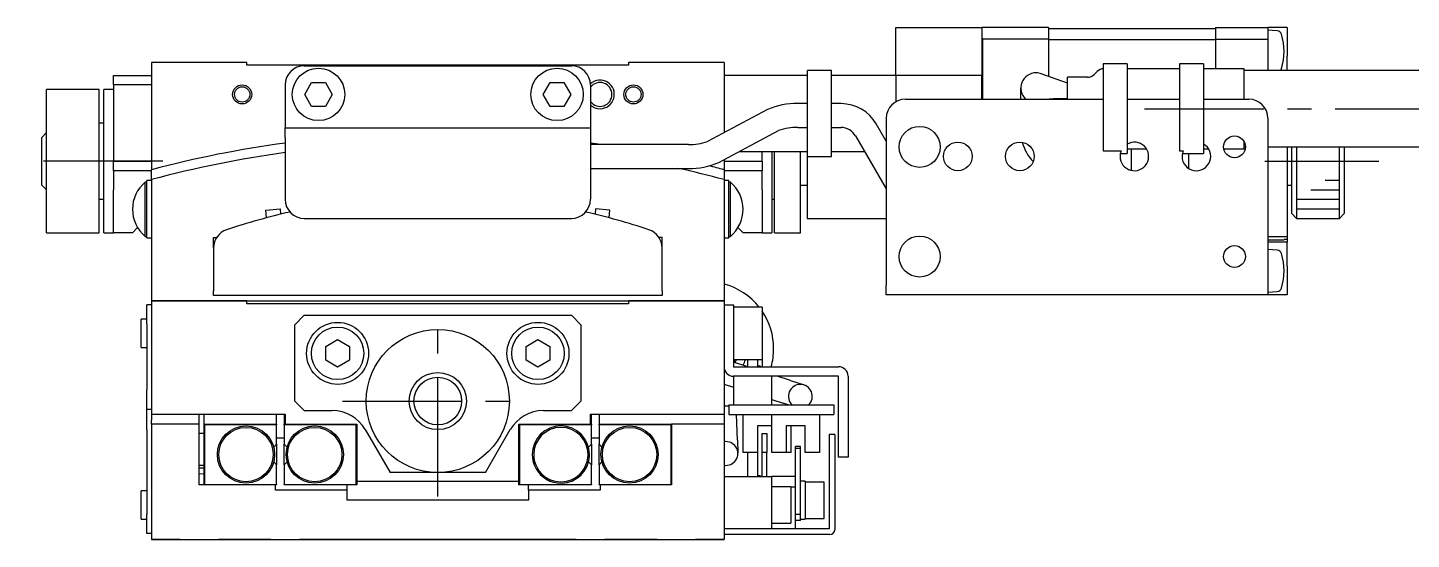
# Model space of a CAD drawing. Extents: x -289 to 423, y 17 to 514.
# Drawn here: x -214.5 to -69.5, y 460.1 to 513.8 of the extents above; entities that cross this region are included whole.
import ezdxf

# ---------------------------------------------------------------- set-up
doc = ezdxf.new("R2010")
doc.units = 0
doc.header["$LTSCALE"] = 10
doc.linetypes.add('CENTER', pattern=[2, 1.25, -0.25, 0.25, -0.25])
doc.layers.add('1', color=7, linetype='CONTINUOUS')

msp = doc.modelspace()

# ---------------------------------------------------------------- linework, layer by layer
at = {"layer": '1', "color": 7, "linetype": 'CONTINUOUS'}
for p, q in [((-123.506209, 513.751829), (-114.506209, 513.751829)), ((-123.506209, 508.751829), (-123.506209, 513.751829)), ((-114.506209, 513.751829), (-114.506209, 508.751829)), ((-114.456209, 513.751829), (-114.506209, 513.701829)), ((-107.506209, 513.751829), (-114.456209, 513.751829)), ((-107.506209, 513.751829), (-107.506209, 512.551829)), ((-107.506209, 513.651829), (-90.006209, 513.651829)), ((-90.006209, 513.751829), (-84.506209, 513.751829)), ((-90.006209, 513.751829), (-90.006209, 512.551829)), ((-84.506209, 513.751829), (-84.506209, 512.551829)), ((-82.506209, 513.751829), (-84.506209, 513.751829)), ((-83.52093, 513.415628), (-84.506209, 513.501829)), ((-82.506209, 513.751829), (-82.506209, 510.751829)), ((-114.506209, 512.651829), (-114.406209, 512.551829)), ((-114.406209, 512.551829), (-114.406209, 506.251829)), ((-107.506209, 512.551829), (-114.406209, 512.551829)), ((-107.506209, 512.551829), (-107.506209, 508.645893)), ((-107.506209, 512.510408), (-90.006209, 512.510408)), ((-90.006209, 512.551829), (-84.506209, 512.551829)), ((-90.006209, 512.551829), (-90.006209, 509.451829)), ((-84.506209, 512.551829), (-84.506209, 509.251829)), ((-82.506209, 509.251829), (-82.506209, 510.751829)), ((-201.506209, 510.101829), (-201.506209, 498.857507)), ((-191.506209, 510.101829), (-201.506209, 510.101829)), ((-191.506209, 509.801829), (-191.506209, 510.101829)), ((-151.506209, 509.801829), (-191.506209, 509.801829)), ((-185.506209, 509.751829), (-157.506209, 509.751829)), ((-185.506209, 509.751829), (-157.506209, 509.751829)), ((-151.506209, 510.101829), (-151.506209, 509.801829)), ((-141.506209, 510.101829), (-151.506209, 510.101829)), ((-141.506209, 510.101829), (-141.506209, 502.740081)), ((-132.756209, 508.604456), (-132.756209, 509.251829)), ((-132.756209, 508.751829), (-132.756209, 509.251829)), ((-130.256209, 509.251829), (-132.756209, 509.251829)), ((-130.256209, 508.604456), (-130.256209, 509.251829)), ((-102.399106, 509.158936), (-102.71332, 508.844722)), ((-99.256213, 509.951829), (-101.756213, 509.951829)), ((-101.756213, 509.951829), (-101.756213, 509.322149)), ((-101.756213, 509.322149), (-101.756213, 507.90764)), ((-99.256213, 509.951829), (-99.256213, 509.322149)), ((-99.256213, 509.322149), (-99.256213, 507.90764)), ((-93.756209, 509.451829), (-99.256209, 509.451829)), ((-91.256213, 509.951829), (-93.756213, 509.951829)), ((-93.756213, 509.951829), (-93.756213, 509.322149)), ((-93.756213, 509.322149), (-93.756213, 507.90764)), ((-91.256213, 509.951829), (-91.256213, 509.322149)), ((-91.256213, 509.322149), (-91.256213, 507.90764)), ((-87.006213, 509.451829), (-91.256209, 509.451829)), ((-87.006213, 506.251829), (-87.006213, 509.451829)), ((-1.963869, 509.251829), (-87.006213, 509.251829)), ((-205.506209, 508.751829), (-201.506209, 508.751829)), ((-205.506209, 507.751829), (-205.506209, 508.751829)), ((-201.506209, 507.751829), (-205.506209, 507.751829)), ((-205.506209, 507.751829), (-205.506209, 499.751829)), ((-187.506209, 507.751829), (-187.506209, 503.251829)), ((-187.506209, 507.751829), (-187.506209, 503.251829)), ((-185.449585, 506.751829), (-184.727897, 508.001829)), ((-185.449585, 506.751829), (-184.727897, 508.001829)), ((-184.727897, 508.001829), (-183.284521, 508.001829)), ((-184.727897, 508.001829), (-183.284521, 508.001829)), ((-183.284521, 508.001829), (-182.562834, 506.751829)), ((-183.284521, 508.001829), (-182.562834, 506.751829)), ((-160.449585, 506.751829), (-159.727897, 508.001829)), ((-160.449585, 506.751829), (-159.727897, 508.001829)), ((-159.727897, 508.001829), (-158.284521, 508.001829)), ((-159.727897, 508.001829), (-158.284521, 508.001829)), ((-158.284521, 508.001829), (-157.562834, 506.751829)), ((-158.284521, 508.001829), (-157.562834, 506.751829)), ((-155.506209, 507.751829), (-155.506209, 503.251829)), ((-155.506209, 507.751829), (-155.506209, 503.251829)), ((-132.756209, 508.751829), (-141.506209, 508.751829)), ((-132.756209, 508.176387), (-132.756209, 508.751829)), ((-132.756209, 508.176387), (-132.756209, 508.751829)), ((-132.756209, 506.250073), (-132.756209, 508.604456)), ((-132.756209, 505.822003), (-132.756209, 508.176387)), ((-123.506209, 508.751829), (-130.256209, 508.751829)), ((-130.256209, 506.250073), (-130.256209, 508.604456)), ((-114.506209, 508.751829), (-123.506209, 508.751829)), ((-123.506209, 508.751829), (-123.506209, 505.98388)), ((-114.506209, 506.251829), (-114.506209, 508.751829)), ((-105.506132, 507.917924), (-108.258977, 508.919878)), ((-105.506209, 506.251829), (-105.506209, 508.551829)), ((-103.420426, 508.551829), (-105.506209, 508.551829)), ((-101.756213, 507.90764), (-101.756213, 506.17559)), ((-99.256213, 507.90764), (-99.256213, 506.17559)), ((-93.756213, 507.90764), (-93.756213, 506.17559)), ((-91.256213, 507.90764), (-91.256213, 506.17559)), ((-212.506209, 492.251829), (-212.506209, 507.251829)), ((-207.006209, 507.251829), (-212.506209, 507.251829)), ((-207.006209, 492.251829), (-207.006209, 507.251829)), ((-206.506209, 492.251829), (-206.506209, 507.251829)), ((-205.506209, 507.251829), (-206.506209, 507.251829)), ((-184.727897, 505.501829), (-185.449585, 506.751829)), ((-184.727897, 505.501829), (-185.449585, 506.751829)), ((-182.562834, 506.751829), (-183.284521, 505.501829)), ((-182.562834, 506.751829), (-183.284521, 505.501829)), ((-159.727897, 505.501829), (-160.449585, 506.751829)), ((-159.727897, 505.501829), (-160.449585, 506.751829)), ((-157.562834, 506.751829), (-158.284521, 505.501829)), ((-157.562834, 506.751829), (-158.284521, 505.501829)), ((-132.756209, 503.253585), (-132.756209, 506.250073)), ((-130.256209, 503.253585), (-130.256209, 506.250073)), ((-122.506209, 506.251829), (-101.756209, 506.251829)), ((-122.506209, 506.251829), (-101.756209, 506.251829)), ((-110.406209, 506.251829), (-110.406209, 507.41637)), ((-106.961293, 506.301711), (-107.430688, 506.252217)), ((-105.506209, 506.301711), (-106.961293, 506.301711)), ((-101.756213, 506.17559), (-101.756209, 501.717193)), ((-99.256213, 506.17559), (-99.256209, 501.717194)), ((-99.256209, 506.251829), (-93.756209, 506.251829)), ((-99.256209, 506.251829), (-93.756213, 506.251829)), ((-93.756213, 506.17559), (-93.756209, 501.717193)), ((-91.256213, 506.17559), (-91.256209, 501.717194)), ((-91.256209, 506.251829), (-86.506209, 506.251829)), ((-91.256209, 506.251829), (-86.506209, 506.251829)), ((-183.284521, 505.501829), (-184.727897, 505.501829)), ((-183.284521, 505.501829), (-184.727897, 505.501829)), ((-158.284521, 505.501829), (-159.727897, 505.501829)), ((-158.284521, 505.501829), (-159.727897, 505.501829)), ((-136.962099, 505.172239), (-143.230049, 501.817425)), ((-132.756209, 505.783694), (-133.774158, 505.783694)), ((-132.756209, 504.642762), (-132.756209, 505.822003)), ((-129.23826, 505.783694), (-130.256209, 505.783694)), ((-206.506209, 503.751829), (-207.006209, 503.751829)), ((-187.506209, 503.251829), (-155.506209, 503.251829)), ((-187.506209, 502.251829), (-187.506209, 503.251829)), ((-187.506209, 503.251829), (-155.506209, 503.251829)), ((-187.506209, 502.251829), (-187.506209, 503.251829)), ((-155.506209, 503.251829), (-155.506209, 502.251829)), ((-155.506209, 503.251829), (-155.506209, 502.251829)), ((-133.774158, 503.283694), (-132.756209, 503.283694)), ((-132.756209, 503.283694), (-132.756209, 504.642762)), ((-132.756209, 501.327272), (-132.756209, 503.283694)), ((-132.756209, 500.899202), (-132.756209, 503.253585)), ((-130.256209, 503.283694), (-129.23826, 503.283694)), ((-130.256209, 500.899202), (-130.256209, 503.253585)), ((-124.506209, 501.837542), (-125.557652, 503.658694)), ((-124.506209, 504.251829), (-124.506209, 486.751829)), ((-124.506209, 504.251829), (-124.506209, 486.751829)), ((-84.506209, 504.251829), (-84.506209, 486.751829)), ((-84.506209, 504.251829), (-84.506209, 486.751829)), ((-212.506209, 502.751829), (-213.006209, 502.251829)), ((-213.006209, 497.251829), (-213.006209, 502.251829)), ((-187.506209, 502.251829), (-187.506209, 495.751829)), ((-187.506209, 502.251829), (-187.506209, 495.751829)), ((-155.506209, 502.251829), (-155.506209, 495.751829)), ((-155.506209, 502.251829), (-155.506209, 495.751829)), ((-142.050319, 499.613284), (-135.78237, 502.968098)), ((-127.722716, 502.408694), (-124.506209, 496.837542)), ((-87.006213, 501.051829), (-87.006213, 501.819726)), ((-145.23826, 501.501829), (-155.506209, 501.501829)), ((-139.923124, 500.751829), (-132.756209, 500.751829)), ((-137.506209, 499.751829), (-137.506209, 500.751829)), ((-136.506209, 500.751829), (-136.506209, 499.751829)), ((-136.206209, 492.251829), (-136.206209, 500.751829)), ((-133.506209, 492.251829), (-133.506209, 500.751829)), ((-132.806209, 500.751829), (-132.806209, 499.751829)), ((-132.756209, 500.751829), (-132.756209, 501.327272)), ((-132.756209, 500.751829), (-132.756209, 501.327272)), ((-132.756209, 500.251829), (-132.756209, 500.899202)), ((-132.756209, 500.251829), (-132.756209, 500.751829)), ((-130.256209, 500.251829), (-130.256209, 500.899202)), ((-130.256209, 500.751829), (-126.766124, 500.751829)), ((-101.756209, 501.717193), (-101.756209, 500.851168)), ((-101.756209, 500.851168), (-99.88127, 500.851168)), ((-99.975903, 500.551829), (-99.256213, 500.551829)), ((-99.256213, 500.717803), (-99.256213, 500.554692)), ((-99.256213, 500.554692), (-99.256213, 500.551829)), ((-99.256209, 501.717194), (-99.256209, 500.717803)), ((-99.256209, 501.051829), (-97.237351, 501.051829)), ((-98.806209, 498.782135), (-98.806209, 501.051829)), ((-97.184709, 500.96066), (-98.200423, 501.051562)), ((-93.756209, 501.717193), (-93.756209, 500.851168)), ((-93.756209, 500.851168), (-93.38127, 500.851168)), ((-93.475903, 500.551829), (-91.256213, 500.551829)), ((-92.806209, 498.982971), (-92.806209, 500.551829)), ((-91.256213, 500.717803), (-91.256213, 500.554692)), ((-91.256213, 500.554692), (-91.256213, 500.551829)), ((-91.256209, 501.717194), (-91.256209, 500.717803)), ((-91.256209, 501.051829), (-90.737351, 501.051829)), ((-89.138684, 501.051829), (-87.006213, 501.051829)), ((-87.006213, 501.251829), (-86.856209, 501.251829)), ((-84.506209, 501.251829), (-1.963869, 501.251829)), ((-82.506209, 501.251829), (-82.506209, 491.851463)), ((-82.006209, 494.251829), (-82.006209, 501.251829)), ((-81.506209, 501.251829), (-81.506209, 493.751829)), ((-77.006209, 493.751829), (-77.006209, 501.251829)), ((-76.506209, 501.251829), (-76.506209, 494.251829)), ((-205.506209, 499.751829), (-201.506209, 499.751829)), ((-205.506209, 498.751829), (-205.506209, 499.751829)), ((-201.506209, 497.822918), (-201.506209, 498.857507)), ((-155.506209, 499.001829), (-145.23826, 499.001829)), ((-141.506209, 499.90451), (-141.506209, 498.857507)), ((-141.506209, 499.751829), (-137.506209, 499.751829)), ((-141.506209, 498.857507), (-141.506209, 497.822918)), ((-137.506209, 499.751829), (-137.506209, 498.751829)), ((-136.506209, 499.751829), (-136.506209, 492.251829)), ((-132.806209, 499.751829), (-132.806209, 493.751829)), ((-132.756209, 500.251829), (-130.256209, 500.251829)), ((-201.506209, 498.751829), (-205.506209, 498.751829)), ((-205.506209, 498.751829), (-205.506209, 496.751829)), ((-202.165764, 491.861829), (-202.165764, 497.561829)), ((-202.006209, 497.561829), (-202.165764, 497.561829)), ((-202.006209, 497.561829), (-202.165764, 497.561829)), ((-202.006209, 491.711829), (-202.006209, 497.711829)), ((-201.506209, 497.711829), (-202.006209, 497.711829)), ((-201.506209, 497.711829), (-202.006209, 497.711829)), ((-201.506209, 497.822918), (-201.506209, 485.101829)), ((-137.506209, 498.751829), (-141.506209, 498.751829)), ((-141.506209, 497.822918), (-141.506209, 485.101829)), ((-141.006209, 497.711829), (-141.506209, 497.711829)), ((-141.006209, 497.711829), (-141.506209, 497.711829)), ((-141.006209, 491.711829), (-141.006209, 497.711829)), ((-140.846654, 497.561829), (-141.006209, 497.561829)), ((-140.846654, 497.561829), (-141.006209, 497.561829)), ((-140.846654, 491.861829), (-140.846654, 497.561829)), ((-137.506209, 496.751829), (-137.506209, 498.751829)), ((-213.006209, 497.251829), (-212.506209, 496.751829)), ((-205.506209, 492.251829), (-205.506209, 496.751829)), ((-137.506209, 496.751829), (-137.506209, 492.251829)), ((-133.506209, 497.251829), (-132.806209, 497.251829)), ((-82.506209, 497.251829), (-82.006209, 497.251829)), ((-207.006209, 495.751829), (-206.506209, 495.751829)), ((-189.534832, 494.598693), (-188.043049, 494.755486)), ((-189.534832, 494.598693), (-188.043049, 494.755486)), ((-189.45218, 493.812321), (-189.534832, 494.598693)), ((-188.043049, 494.755486), (-187.983088, 494.185001)), ((-154.96937, 494.755486), (-155.02933, 494.185001)), ((-153.477587, 494.598693), (-154.96937, 494.755486)), ((-153.477587, 494.598693), (-154.96937, 494.755486)), ((-153.560238, 493.812321), (-153.477587, 494.598693)), ((-136.506209, 495.751829), (-136.206209, 495.751829)), ((-185.506209, 493.751829), (-157.506209, 493.751829)), ((-185.506209, 493.751829), (-157.506209, 493.751829)), ((-132.806209, 493.751829), (-124.506209, 493.751829)), ((-82.006209, 494.251829), (-81.506209, 493.751829)), ((-81.506209, 493.751829), (-77.006209, 493.751829)), ((-77.006209, 493.751829), (-76.506209, 494.251829)), ((-212.506209, 492.251829), (-207.006209, 492.251829)), ((-206.506209, 492.251829), (-205.506209, 492.251829)), ((-203.506209, 492.251829), (-205.506209, 492.251829)), ((-203.506209, 492.251829), (-202.96798, 492.790058)), ((-202.165764, 491.86183), (-202.006209, 491.86183)), ((-202.165764, 491.861829), (-202.006209, 491.861829)), ((-202.165764, 491.861829), (-202.006209, 491.861829)), ((-202.165764, 491.861829), (-202.006209, 491.861829)), ((-202.006209, 491.71183), (-201.506209, 491.71183)), ((-202.006209, 491.711829), (-201.506209, 491.711829)), ((-202.006209, 491.711829), (-201.506209, 491.711829)), ((-202.006209, 491.711829), (-201.506209, 491.711829)), ((-195.006209, 490.663456), (-195.006209, 491.751829)), ((-195.006209, 491.751829), (-194.684138, 491.751829)), ((-195.006209, 490.663456), (-195.006209, 491.751829)), ((-195.006209, 491.751829), (-194.684138, 491.751829)), ((-148.006209, 491.751829), (-148.328281, 491.751829)), ((-148.006209, 491.751829), (-148.328281, 491.751829)), ((-148.006209, 490.663456), (-148.006209, 491.751829)), ((-148.006209, 490.663456), (-148.006209, 491.751829)), ((-141.506209, 491.711829), (-141.006209, 491.711829)), ((-141.506209, 491.711829), (-141.006209, 491.711829)), ((-141.506209, 491.711829), (-141.006209, 491.711829)), ((-141.506209, 491.711829), (-141.006209, 491.711829)), ((-141.006209, 491.861829), (-140.846654, 491.861829)), ((-141.006209, 491.861829), (-140.846654, 491.861829)), ((-141.006209, 491.861829), (-140.846654, 491.861829)), ((-141.006209, 491.861829), (-140.846654, 491.861829)), ((-140.044438, 492.790058), (-139.506209, 492.251829)), ((-137.506209, 492.251829), (-139.506209, 492.251829)), ((-137.506209, 492.251829), (-136.506209, 492.251829)), ((-136.206209, 492.251829), (-133.506209, 492.251829)), ((-84.506209, 491.851463), (-82.506209, 491.851463)), ((-82.506209, 491.851463), (-82.506209, 491.536793)), ((-195.006209, 490.663456), (-195.006209, 486.151829)), ((-195.006209, 490.663456), (-195.006209, 486.151829)), ((-148.006209, 486.151829), (-148.006209, 490.663456)), ((-148.006209, 486.151829), (-148.006209, 490.663456)), ((-84.506209, 491.501829), (-82.806209, 491.501829)), ((-82.506209, 491.251829), (-84.506209, 491.251829)), ((-83.52093, 490.415628), (-84.506209, 490.501829)), ((-82.806209, 491.501829), (-82.806209, 491.536793)), ((-82.506209, 491.536793), (-82.806209, 491.536793)), ((-82.506209, 491.536793), (-82.506209, 491.251829)), ((-82.506209, 488.751829), (-82.506209, 491.251829)), ((-82.506209, 488.751829), (-82.506209, 485.751829)), ((-195.006209, 485.651829), (-195.006209, 486.151829)), ((-195.006209, 485.651829), (-195.006209, 486.151829)), ((-148.006209, 486.151829), (-148.006209, 485.651829)), ((-148.006209, 486.151829), (-148.006209, 485.651829)), ((-124.506209, 485.751829), (-124.506209, 486.751829)), ((-124.506209, 485.751829), (-124.506209, 486.751829)), ((-84.506209, 486.751829), (-84.506209, 485.751829)), ((-84.506209, 486.751829), (-84.506209, 485.751829)), ((-84.506209, 486.001829), (-83.52093, 486.08803)), ((-201.506209, 484.701829), (-202.006209, 484.701829)), ((-202.006209, 482.701829), (-202.006209, 484.701829)), ((-201.506209, 484.701829), (-202.006209, 484.701829)), ((-202.006209, 482.701829), (-202.006209, 484.701829)), ((-201.506209, 485.101829), (-201.506209, 473.230234)), ((-191.506209, 485.101829), (-201.506209, 485.101829)), ((-201.506209, 485.101829), (-191.506209, 485.101829)), ((-148.006209, 485.651829), (-195.006209, 485.651829)), ((-148.006209, 485.651829), (-195.006209, 485.651829)), ((-191.506209, 484.801829), (-191.506209, 485.101829)), ((-191.506209, 485.101829), (-151.506209, 485.101829)), ((-151.506209, 484.801829), (-191.506209, 484.801829)), ((-151.506209, 485.101829), (-151.506209, 484.801829)), ((-141.506209, 485.101829), (-151.506209, 485.101829)), ((-151.506209, 485.101829), (-141.506209, 485.101829)), ((-141.506209, 485.101829), (-141.506209, 475.901824)), ((-141.506209, 484.701829), (-140.506209, 484.701829)), ((-141.506209, 484.701829), (-140.506209, 484.701829)), ((-140.506209, 484.701829), (-140.506209, 482.701829)), ((-140.506209, 484.701829), (-140.506209, 482.701829)), ((-137.506209, 484.451829), (-140.506209, 484.451829)), ((-137.506209, 484.451829), (-140.506209, 484.451829)), ((-137.506209, 484.451829), (-137.506209, 478.951829)), ((-137.506209, 484.451829), (-137.506209, 478.951829)), ((-84.506209, 485.751829), (-124.506209, 485.751829)), ((-84.506209, 485.751829), (-124.506209, 485.751829)), ((-82.506209, 485.751829), (-84.506209, 485.751829)), ((-202.606209, 480.201829), (-202.606209, 483.201829)), ((-202.606209, 480.201829), (-202.606209, 483.201829)), ((-202.006209, 483.201829), (-202.606209, 483.201829)), ((-202.006209, 483.201829), (-202.606209, 483.201829)), ((-185.506209, 483.601829), (-186.506209, 482.601829)), ((-185.506209, 483.601829), (-157.506209, 483.601829)), ((-156.506209, 482.601829), (-157.506209, 483.601829)), ((-202.006209, 482.701829), (-202.006209, 475.762582)), ((-202.006209, 482.701829), (-202.006209, 475.762582)), ((-186.506209, 474.601829), (-186.506209, 482.601829)), ((-156.506209, 482.601829), (-156.506209, 474.601829)), ((-140.506209, 482.701829), (-140.506209, 478.201829)), ((-140.506209, 482.701829), (-140.506209, 478.201829)), ((-202.606209, 480.201829), (-202.006209, 480.201829)), ((-202.606209, 480.201829), (-202.006209, 480.201829)), ((-183.256209, 480.323517), (-182.006209, 481.045205)), ((-183.256209, 478.880141), (-183.256209, 480.323517)), ((-182.006209, 481.045205), (-180.756209, 480.323517)), ((-180.756209, 480.323517), (-180.756209, 478.880141)), ((-162.256209, 480.323517), (-161.006209, 481.045205)), ((-162.256209, 478.880141), (-162.256209, 480.323517)), ((-161.006209, 481.045205), (-159.756209, 480.323517)), ((-159.756209, 480.323517), (-159.756209, 478.880141)), ((-182.006209, 478.158453), (-183.256209, 478.880141)), ((-180.756209, 478.880141), (-182.006209, 478.158453)), ((-161.006209, 478.158453), (-162.256209, 478.880141)), ((-159.756209, 478.880141), (-161.006209, 478.158453)), ((-140.506209, 478.951829), (-137.506209, 478.951829)), ((-140.506209, 478.951829), (-137.506209, 478.951829)), ((-139.001943, 478.201829), (-140.506209, 478.690595)), ((-140.388964, 478.6525), (-140.399417, 478.951829)), ((-139.006209, 478.203215), (-139.006209, 478.951829)), ((-139.006209, 478.203215), (-139.006209, 478.951829)), ((-138.006209, 478.951829), (-138.006209, 478.201829)), ((-138.006209, 478.951829), (-138.006209, 478.201829)), ((-137.506209, 478.951829), (-137.506209, 478.201829)), ((-140.506209, 478.201829), (-129.506209, 478.201829)), ((-140.506209, 478.201829), (-129.506209, 478.201829)), ((-129.506209, 477.201829), (-140.506209, 477.201829)), ((-129.506209, 477.201829), (-140.506209, 477.201829)), ((-140.506209, 477.201829), (-140.506209, 474.201829)), ((-140.506209, 477.201829), (-140.506209, 474.201829)), ((-137.713962, 478.251829), (-138.006209, 478.251829)), ((-137.713962, 478.251829), (-138.006209, 478.251829)), ((-137.713962, 478.251829), (-137.713962, 478.201829)), ((-137.713962, 478.251829), (-137.713962, 478.201829)), ((-136.506209, 474.201829), (-136.506209, 477.201829)), ((-136.506209, 474.201829), (-136.506209, 477.201829)), ((-134.546523, 476.754175), (-135.92426, 477.201829)), ((-129.506209, 470.701829), (-129.506209, 477.201829)), ((-129.506209, 470.701829), (-129.506209, 477.201829)), ((-128.506209, 477.201829), (-128.506209, 470.701829)), ((-128.506209, 477.201829), (-128.506209, 470.701829)), ((-202.006209, 473.762582), (-202.006209, 475.762582)), ((-202.006209, 473.762582), (-202.006209, 475.762582)), ((-141.506209, 476.386859), (-140.506209, 476.061939)), ((-141.506209, 475.901824), (-141.506209, 473.230234)), ((-134.546523, 476.754175), (-133.119938, 476.29065)), ((-186.506209, 474.601829), (-185.506209, 473.601829)), ((-157.506209, 473.601829), (-156.506209, 474.601829)), ((-141.006209, 474.201829), (-141.006209, 473.201829)), ((-141.006209, 474.201829), (-130.006209, 474.201829)), ((-141.006209, 474.201829), (-130.006209, 474.201829)), ((-141.006209, 474.201829), (-141.006209, 473.201829)), ((-136.506209, 474.76226), (-135.319065, 474.376534)), ((-134.781379, 474.201829), (-135.319065, 474.376534)), ((-130.006209, 474.201829), (-130.006209, 473.201829)), ((-130.006209, 474.201829), (-130.006209, 473.201829)), ((-202.006209, 473.489274), (-202.006209, 473.762582)), ((-202.006209, 473.489274), (-202.006209, 473.762582)), ((-202.006209, 473.762582), (-201.506209, 473.762582)), ((-202.006209, 473.762582), (-201.506209, 473.762582)), ((-202.006209, 471.580357), (-202.006209, 473.489274)), ((-202.006209, 471.580357), (-202.006209, 473.489274)), ((-201.506209, 473.230234), (-201.506209, 472.6049)), ((-201.506209, 473.230234), (-201.506209, 472.6049)), ((-201.506209, 473.230234), (-187.506209, 473.230234)), ((-196.506209, 472.173089), (-196.506209, 473.230234)), ((-196.006209, 472.19032), (-196.006209, 473.230234)), ((-188.406209, 472.189391), (-188.406209, 473.230234)), ((-187.606209, 473.230234), (-187.606209, 472.189391)), ((-187.506209, 473.230234), (-187.506209, 472.173089)), ((-185.506209, 473.601829), (-182.568387, 473.601829)), ((-160.444031, 473.601829), (-157.506209, 473.601829)), ((-155.506209, 473.230234), (-141.506209, 473.230234)), ((-155.506209, 472.173089), (-155.506209, 473.230234)), ((-155.406209, 472.189392), (-155.406209, 473.230234)), ((-154.606209, 473.230234), (-154.606209, 472.189391)), ((-141.506209, 474.101829), (-141.006209, 474.101829)), ((-141.506209, 473.230234), (-141.506209, 472.173089)), ((-141.006209, 473.201829), (-130.006209, 473.201829)), ((-141.006209, 473.201829), (-130.006209, 473.201829)), ((-140.103807, 470.486656), (-140.198622, 473.201829)), ((-139.506209, 469.201829), (-139.506209, 473.201829)), ((-139.506209, 469.201829), (-139.506209, 473.201829)), ((-136.506209, 469.201829), (-136.506209, 473.201829)), ((-136.506209, 469.201829), (-136.506209, 473.201829)), ((-131.506209, 473.201829), (-131.506209, 469.201829)), ((-131.506209, 473.201829), (-131.506209, 469.201829)), ((-202.006209, 471.580357), (-202.006209, 462.701829)), ((-202.006209, 471.580357), (-202.006209, 462.701829)), ((-201.506209, 472.173089), (-201.506209, 472.6049)), ((-196.506209, 472.173089), (-201.506209, 472.173089)), ((-201.506209, 472.173089), (-201.506209, 460.101829)), ((-196.506209, 465.799596), (-196.506209, 472.173089)), ((-196.006209, 465.818189), (-196.006209, 472.19032)), ((-196.003512, 472.189391), (-195.956209, 472.123074)), ((-196.003512, 472.189391), (-188.406209, 472.189391)), ((-195.956209, 472.123074), (-195.956209, 465.84958)), ((-188.406209, 472.123074), (-195.956209, 472.123074)), ((-188.406209, 472.189391), (-188.406209, 472.123074)), ((-188.406209, 470.069718), (-188.406209, 472.123074)), ((-187.606209, 472.189391), (-187.506209, 472.189391)), ((-187.606209, 472.123074), (-187.606209, 472.189391)), ((-187.606209, 472.123074), (-187.606209, 470.069718)), ((-180.056209, 472.123074), (-187.606209, 472.123074)), ((-187.506209, 472.173089), (-180.006209, 472.173089)), ((-180.056209, 472.123074), (-180.020534, 472.173089)), ((-180.056209, 465.84958), (-180.056209, 472.123074)), ((-180.006209, 472.173089), (-180.006209, 466.201829)), ((-179.104285, 471.601829), (-176.506209, 467.101829)), ((-166.506209, 467.101829), (-163.908133, 471.601829)), ((-163.006209, 472.173089), (-155.506209, 472.173089)), ((-163.006209, 466.201829), (-163.006209, 472.173089)), ((-162.991883, 472.173089), (-162.956209, 472.123075)), ((-162.956209, 472.123075), (-162.956209, 465.849581)), ((-155.406209, 472.123075), (-162.956209, 472.123075)), ((-155.506209, 472.189392), (-155.406209, 472.189392)), ((-155.406209, 472.189392), (-155.406209, 472.123075)), ((-155.406209, 470.069719), (-155.406209, 472.123075)), ((-154.606209, 472.189391), (-147.008906, 472.189391)), ((-154.606209, 472.123074), (-154.606209, 472.189391)), ((-154.606209, 472.123074), (-154.606209, 470.069719)), ((-147.056209, 472.123074), (-154.606209, 472.123074)), ((-147.056209, 472.123074), (-147.008906, 472.189391)), ((-147.056209, 465.84958), (-147.056209, 472.123074)), ((-147.006209, 472.173089), (-147.006209, 472.19032)), ((-147.006209, 472.173089), (-147.006209, 465.799596)), ((-141.506209, 472.173089), (-147.006209, 472.173089)), ((-141.506209, 472.173089), (-141.506209, 465.701824)), ((-136.506209, 472.001829), (-138.006209, 472.001829)), ((-138.006209, 472.001829), (-138.006209, 469.201829)), ((-136.506209, 472.001829), (-138.006209, 472.001829)), ((-138.006209, 472.001829), (-138.006209, 469.201829)), ((-133.006209, 472.001829), (-135.006209, 472.001829)), ((-135.006209, 472.001829), (-135.006209, 469.201829)), ((-133.006209, 472.001829), (-135.006209, 472.001829)), ((-135.006209, 472.001829), (-135.006209, 469.201829)), ((-134.506209, 472.001829), (-134.506209, 469.201829)), ((-134.506209, 472.001829), (-134.506209, 469.201829)), ((-133.006209, 469.201829), (-133.006209, 472.001829)), ((-133.006209, 469.201829), (-133.006209, 472.001829)), ((-196.006209, 471.201829), (-196.506209, 471.201829)), ((-188.704462, 469.753315), (-188.406209, 470.069718)), ((-187.606209, 470.701829), (-188.406209, 470.701829)), ((-188.406209, 470.069718), (-188.406209, 467.915181)), ((-187.606209, 470.069718), (-187.307957, 469.753315)), ((-187.606209, 467.915181), (-187.606209, 470.069718)), ((-155.704462, 469.753315), (-155.406209, 470.069719)), ((-154.606209, 470.701829), (-155.406209, 470.701829)), ((-155.406209, 470.069719), (-155.406209, 467.915182)), ((-154.606209, 470.069719), (-154.307957, 469.753315)), ((-154.606209, 467.915181), (-154.606209, 470.069718)), ((-140.103807, 470.486656), (-140.056971, 469.145454)), ((-137.506209, 471.201829), (-137.006209, 471.201829)), ((-137.506209, 469.201829), (-137.506209, 471.201829)), ((-137.006209, 471.201829), (-137.006209, 469.201829)), ((-133.506209, 469.846871), (-134.006209, 469.846871)), ((-134.006209, 469.638111), (-134.006209, 469.846871)), ((-133.506209, 469.638111), (-133.506209, 469.846871)), ((-130.506209, 471.101829), (-130.506209, 467.510857)), ((-130.506209, 471.101829), (-130.506209, 467.510857)), ((-129.906209, 471.101829), (-130.506209, 471.101829)), ((-129.906209, 471.101829), (-130.506209, 471.101829)), ((-129.906209, 471.101829), (-129.906209, 467.510857)), ((-129.906209, 471.101829), (-129.906209, 467.510857)), ((-129.506209, 468.701829), (-129.506209, 470.701829)), ((-129.506209, 468.701829), (-129.506209, 470.701829)), ((-128.506209, 470.701829), (-128.506209, 468.701829)), ((-128.506209, 470.701829), (-128.506209, 468.701829)), ((-138.006209, 469.201829), (-139.506209, 469.201829)), ((-138.006209, 469.201829), (-139.506209, 469.201829)), ((-139.006209, 466.701829), (-139.006209, 469.201829)), ((-139.006209, 466.701829), (-139.006209, 469.201829)), ((-138.006209, 469.201829), (-138.006209, 466.701829)), ((-138.006209, 469.201829), (-138.006209, 466.701829)), ((-137.506209, 466.701829), (-137.506209, 469.201829)), ((-137.006209, 469.201829), (-137.506209, 469.201829)), ((-137.006209, 466.701829), (-137.006209, 469.201829)), ((-135.006209, 469.201829), (-136.506209, 469.201829)), ((-135.006209, 469.201829), (-136.506209, 469.201829)), ((-134.506209, 469.201829), (-135.006209, 469.201829)), ((-134.506209, 469.201829), (-135.006209, 469.201829)), ((-133.506209, 469.638111), (-134.006209, 469.638111)), ((-134.006209, 465.580329), (-134.006209, 469.638111)), ((-133.506209, 462.706234), (-133.506209, 469.638111)), ((-131.506209, 469.201829), (-133.006209, 469.201829)), ((-131.506209, 469.201829), (-133.006209, 469.201829)), ((-128.506209, 468.701829), (-129.506209, 468.701829)), ((-128.506209, 468.701829), (-129.506209, 468.701829)), ((-196.006209, 467.829235), (-196.506209, 467.849188)), ((-196.506209, 467.601829), (-196.006209, 467.601829)), ((-196.506209, 466.968433), (-196.006209, 466.993678)), ((-188.406209, 467.915181), (-188.704045, 468.231932)), ((-188.406209, 465.84958), (-188.406209, 467.915181)), ((-187.308373, 468.231932), (-187.606209, 467.915181)), ((-187.606209, 467.915181), (-187.606209, 465.84958)), ((-171.506209, 467.101829), (-176.506209, 467.101829)), ((-166.506209, 467.101829), (-171.506209, 467.101829)), ((-155.406209, 467.915182), (-155.704045, 468.231933)), ((-155.406209, 465.849581), (-155.406209, 467.915182)), ((-154.308373, 468.231932), (-154.606209, 467.915181)), ((-154.606209, 467.915181), (-154.606209, 465.84958)), ((-130.506209, 467.510857), (-130.506209, 465.613456)), ((-130.506209, 467.510857), (-130.506209, 465.613456)), ((-129.906209, 467.510857), (-129.906209, 465.613456)), ((-129.906209, 467.510857), (-129.906209, 465.613456)), ((-188.506209, 465.799596), (-196.506209, 465.799596)), ((-196.003049, 465.817015), (-195.956209, 465.84958)), ((-188.506209, 465.817015), (-196.003049, 465.817015)), ((-195.956209, 465.84958), (-188.406209, 465.84958)), ((-188.406209, 465.817015), (-188.506209, 465.817015)), ((-188.506209, 465.799596), (-188.506209, 465.817015)), ((-188.506209, 465.265866), (-188.506209, 465.799596)), ((-188.406209, 465.84958), (-188.406209, 465.817015)), ((-187.606209, 465.84958), (-180.056209, 465.84958)), ((-187.606209, 465.817015), (-187.606209, 465.84958)), ((-180.009369, 465.817015), (-187.606209, 465.817015)), ((-181.006209, 465.265866), (-181.006209, 465.817015)), ((-180.056209, 465.84958), (-180.009369, 465.817015)), ((-180.006209, 466.201829), (-163.006209, 466.201829)), ((-180.006209, 466.201829), (-180.006209, 465.818189)), ((-163.006209, 465.81819), (-163.006209, 466.201829)), ((-163.003049, 465.817016), (-162.956209, 465.849581)), ((-155.406209, 465.817016), (-163.003049, 465.817016)), ((-162.956209, 465.849581), (-155.406209, 465.849581)), ((-162.006209, 465.265866), (-162.006209, 465.817016)), ((-155.406209, 465.849581), (-155.406209, 465.817016)), ((-154.606209, 465.84958), (-147.056209, 465.84958)), ((-154.606209, 465.817015), (-154.606209, 465.84958)), ((-154.506209, 465.817015), (-154.606209, 465.817015)), ((-147.009369, 465.817015), (-154.506209, 465.817015)), ((-154.506209, 465.799596), (-154.506209, 465.817015)), ((-154.506209, 465.799596), (-154.506209, 465.265866)), ((-147.006209, 465.799596), (-154.506209, 465.799596)), ((-147.056209, 465.84958), (-147.009369, 465.817015)), ((-141.506209, 466.701829), (-136.506209, 466.701829)), ((-141.506209, 466.701829), (-136.506209, 466.701829)), ((-141.506209, 465.701824), (-141.506209, 463.701834)), ((-137.713962, 466.751829), (-138.006209, 466.751829)), ((-137.713962, 466.751829), (-138.006209, 466.751829)), ((-137.713962, 466.751829), (-137.713962, 466.701829)), ((-137.713962, 466.751829), (-137.713962, 466.701829)), ((-136.506209, 461.251829), (-136.506209, 466.701829)), ((-134.006209, 466.701829), (-136.506209, 466.701829)), ((-136.506209, 461.251829), (-136.506209, 466.701829)), ((-134.006209, 466.701829), (-136.506209, 466.701829)), ((-134.506209, 465.601829), (-136.506209, 465.601829)), ((-134.506209, 465.601829), (-136.506209, 465.601829)), ((-134.506209, 465.601829), (-134.506209, 463.701829)), ((-134.506209, 465.601829), (-134.506209, 463.701829)), ((-134.006209, 465.555704), (-134.506209, 465.555704)), ((-134.006209, 465.555704), (-134.506209, 465.555704)), ((-134.006209, 465.555704), (-134.006209, 465.580329)), ((-134.006209, 465.555704), (-134.006209, 465.580329)), ((-134.006209, 463.401829), (-134.006209, 465.555704)), ((-134.006209, 463.401829), (-134.006209, 465.555704)), ((-133.006209, 466.201829), (-133.506209, 466.201829)), ((-133.006209, 466.201829), (-133.006209, 462.201829)), ((-131.006209, 466.101829), (-133.006209, 466.101829)), ((-131.006209, 462.301829), (-131.006209, 466.101829)), ((-130.506209, 465.613456), (-130.506209, 461.201829)), ((-130.506209, 465.613456), (-130.506209, 461.201829)), ((-129.906209, 465.613456), (-129.906209, 461.101829)), ((-129.906209, 465.613456), (-129.906209, 461.101829)), ((-202.606209, 462.201829), (-202.606209, 465.201829)), ((-202.606209, 462.201829), (-202.606209, 465.201829)), ((-202.006209, 465.201829), (-202.606209, 465.201829)), ((-202.006209, 465.201829), (-202.606209, 465.201829)), ((-181.006209, 465.265866), (-188.506209, 465.265866)), ((-181.006209, 464.197082), (-181.006209, 465.265866)), ((-162.006209, 464.197082), (-181.006209, 464.197082)), ((-162.006209, 465.265866), (-162.006209, 464.197082)), ((-154.506209, 465.265866), (-162.006209, 465.265866)), ((-202.006209, 460.701829), (-202.006209, 462.701829)), ((-202.006209, 460.701829), (-202.006209, 462.701829)), ((-141.506209, 463.701834), (-141.506209, 460.101829)), ((-134.506209, 463.701829), (-134.506209, 461.801829)), ((-134.506209, 463.701829), (-134.506209, 461.801829)), ((-134.006209, 461.201829), (-134.006209, 463.401829)), ((-134.006209, 461.201829), (-134.006209, 463.401829)), ((-133.506209, 462.706234), (-134.006209, 462.706234)), ((-133.506209, 462.063899), (-133.506209, 462.706234)), ((-202.606209, 462.201829), (-202.006209, 462.201829)), ((-202.606209, 462.201829), (-202.006209, 462.201829)), ((-141.506209, 461.251829), (-136.506209, 461.251829)), ((-141.506209, 461.251829), (-136.506209, 461.251829)), ((-130.506209, 461.201829), (-141.506209, 461.201829)), ((-130.506209, 461.201829), (-141.506209, 461.201829)), ((-136.506209, 461.801829), (-134.506209, 461.801829)), ((-136.506209, 461.801829), (-134.506209, 461.801829)), ((-136.506209, 461.251829), (-136.506209, 461.201829)), ((-136.506209, 461.251829), (-136.506209, 461.201829)), ((-133.506209, 462.063899), (-134.006209, 462.063899)), ((-133.506209, 462.201829), (-133.006209, 462.201829)), ((-133.006209, 462.301829), (-131.006209, 462.301829)), ((-201.506209, 460.701829), (-202.006209, 460.701829)), ((-201.506209, 460.701829), (-202.006209, 460.701829)), ((-198.506204, 460.101829), (-201.506209, 460.101829)), ((-201.506209, 460.101829), (-141.506209, 460.101829)), ((-189.006204, 460.101829), (-194.506214, 460.101829)), ((-194.506214, 460.101829), (-190.506209, 460.101829)), ((-194.506214, 460.101829), (-190.506209, 460.101829)), ((-194.506214, 460.101829), (-190.506209, 460.101829)), ((-194.506214, 460.101829), (-190.506209, 460.101829)), ((-194.506214, 460.101829), (-190.506209, 460.101829)), ((-194.506214, 460.101829), (-190.506209, 460.101829)), ((-194.506214, 460.101829), (-190.506209, 460.101829)), ((-194.506214, 460.101829), (-190.506209, 460.101829)), ((-157.006204, 460.101829), (-186.006214, 460.101829)), ((-180.506209, 460.101829), (-174.506209, 460.101829)), ((-180.506209, 460.101829), (-174.506209, 460.101829)), ((-180.506209, 460.101829), (-174.506209, 460.101829)), ((-180.506209, 460.101829), (-174.506209, 460.101829)), ((-180.506209, 460.101829), (-174.506209, 460.101829)), ((-180.506209, 460.101829), (-174.506209, 460.101829)), ((-173.506209, 460.101829), (-171.506209, 460.101829)), ((-173.506209, 460.101829), (-169.506209, 460.101829)), ((-171.506209, 460.101829), (-169.506209, 460.101829)), ((-168.506209, 460.101829), (-162.506209, 460.101829)), ((-168.506209, 460.101829), (-162.506209, 460.101829)), ((-168.506209, 460.101829), (-162.506209, 460.101829)), ((-168.506209, 460.101829), (-162.506209, 460.101829)), ((-168.506209, 460.101829), (-162.506209, 460.101829)), ((-168.506209, 460.101829), (-162.506209, 460.101829)), ((-148.506204, 460.101829), (-154.006214, 460.101829)), ((-152.506209, 460.101829), (-148.506204, 460.101829)), ((-152.506209, 460.101829), (-148.506204, 460.101829)), ((-152.506209, 460.101829), (-148.506204, 460.101829)), ((-152.506209, 460.101829), (-148.506204, 460.101829)), ((-152.506209, 460.101829), (-148.506204, 460.101829)), ((-152.506209, 460.101829), (-148.506204, 460.101829)), ((-152.506209, 460.101829), (-148.506204, 460.101829)), ((-152.506209, 460.101829), (-148.506204, 460.101829)), ((-141.506209, 460.101829), (-144.506214, 460.101829)), ((-130.406209, 460.601829), (-141.506209, 460.601829)), ((-130.406209, 460.601829), (-141.506209, 460.601829))]:
    msp.add_line(p, q, dxfattribs=at)
at = {"layer": '1', "color": 4, "linetype": 'CENTER'}
for p, q in [((-97.450324, 505.251829), (50.257653, 505.251829)), ((-200.315636, 499.751829), (-219.421413, 499.751829)), ((-84.821541, 499.751829), (-72.871021, 499.751829)), ((-171.506209, 464.601829), (-171.506209, 484.601829)), ((-181.506209, 474.601829), (-161.506209, 474.601829))]:
    msp.add_line(p, q, dxfattribs=at)
at = {"layer": '1', "color": 9, "linetype": 'CONTINUOUS'}
for p, q in [((-78.506209, 497.751829), (-77.006209, 497.751829)), ((-80.006209, 496.751829), (-77.006209, 496.751829)), ((-81.506209, 495.751829), (-77.006209, 495.751829)), ((-81.506209, 494.751829), (-77.006209, 494.751829)), ((-196.006209, 471.201824), (-196.506209, 471.201824))]:
    msp.add_line(p, q, dxfattribs=at)
at = {"layer": '1', "color": 7, "linetype": 'CONTINUOUS'}
for centre, radius in [((-184.006209, 506.751829), 2.75), ((-184.006209, 506.751829), 2.75), ((-159.006209, 506.751829), 2.75), ((-159.006209, 506.751829), 2.75), ((-192.006209, 506.751829), 0.8), ((-151.006209, 506.751829), 0.8), ((-121.006209, 501.251829), 2.15), ((-121.006209, 501.251829), 2.15), ((-117.006209, 500.251829), 1.5), ((-117.006209, 500.251829), 1.5), ((-110.506209, 500.251829), 1.5), ((-110.506209, 500.251829), 1.5), ((-88.006209, 501.251829), 1.15), ((-88.006209, 501.251829), 1.15), ((-121.006209, 489.751829), 2.15), ((-121.006209, 489.751829), 2.15), ((-88.006209, 489.751829), 1.15), ((-88.006209, 489.751829), 1.15), ((-182.006209, 479.601829), 3.25), ((-182.006209, 479.601829), 2.75), ((-171.506209, 474.601829), 7.5), ((-161.006209, 479.601829), 3.25), ((-161.006209, 479.601829), 2.75), ((-171.506209, 474.601829), 3), ((-171.506209, 474.601829), 2.5), ((-191.606209, 468.991829), 3), ((-191.606209, 468.991829), 2.85), ((-184.406209, 468.991829), 3), ((-184.406209, 468.991829), 2.85), ((-151.406209, 468.991829), 3), ((-151.406209, 468.991829), 2.85)]:
    msp.add_circle(centre, radius, dxfattribs=at)
at = {"layer": '1', "color": 9, "linetype": 'CONTINUOUS'}
for centre in [(-192.006209, 506.751829), (-151.006209, 506.751829)]:
    msp.add_circle(centre, 1, dxfattribs=at)
at = {"layer": '1', "color": 7, "linetype": 'CONTINUOUS'}
for centre, radius, start, end in [((-83.564507, 512.917531), 0.5, 17.629155, 85), ((-88.806209, 511.251829), 6, 342.370845, 17.629155), ((-185.506209, 507.751829), 2, 90, 180), ((-185.506209, 507.751829), 2, 90, 180), ((-157.506209, 507.751829), 2, 0, 90), ((-157.506209, 507.751829), 2, 0, 90), ((-108.806209, 507.41637), 1.6, 90, 226.705443), ((-108.806209, 507.41637), 1.6, 70, 90), ((-101.691999, 508.451829), 1, 93.681495, 135), ((-83.564507, 509.586127), 0.5, 318.041182, 342.370845), ((-154.506209, 506.751829), 1.25, 216.869898, 143.130102), ((-103.420426, 509.551829), 1, 270, 315), ((-122.506209, 504.251829), 2, 90, 180), ((-122.506209, 504.251829), 2, 90, 180), ((-86.506209, 504.251829), 2, 0, 90), ((-86.506209, 504.251829), 2, 0, 90), ((-134.02026, 498.450584), 7.337239, 88.077859, 113.637358), ((-129.23826, 501.533694), 4.25, 30, 90), ((-133.908655, 497.592372), 5.692912, 88.646244, 109.216051), ((-129.23826, 501.533694), 1.75, 30, 90), ((-145.103763, 507.193152), 5.692912, 268.646244, 289.216051), ((-98.506209, 500.251829), 1.5, 180, 120), ((-98.506209, 500.251829), 1.5, 180, 120), ((-171.506209, 385.251829), 117.5, 97.826293, 104.792497), ((-171.506209, 385.251829), 116.5, 97.893898, 104.922409), ((-171.506209, 385.251829), 117.5, 81.635125, 82.173707), ((-105.806209, 502.91637), 4.6, 194.947384, 224.152459), ((-98.506209, 500.251829), 1.5, 156.449365, 180), ((-98.506209, 500.251829), 1.5, 156.449365, 180), ((-92.006209, 500.251829), 1.5, 180, 60), ((-92.006209, 500.251829), 1.5, 180, 60), ((-92.006209, 500.251829), 1.5, 156.403893, 180), ((-92.006209, 500.251829), 1.5, 156.449371, 180), ((-171.506209, 385.251829), 116.5, 75.077591, 77.526193), ((-144.992159, 506.334939), 7.337239, 268.077859, 293.637358), ((-171.506209, 385.251829), 117.5, 75.207503, 75.99966), ((-199.806209, 494.711829), 3.7, 129.621835, 230.378165), ((-143.206209, 494.711829), 3.7, 309.621835, 50.378165), ((-185.506209, 495.751829), 2, 180, 270), ((-185.506209, 495.751829), 2, 180, 270), ((-157.506209, 495.751829), 2, 270, 0), ((-157.506209, 495.751829), 2, 270, 0), ((-171.506209, 426.151829), 70, 102.783786, 108.431851), ((-171.506209, 426.151829), 70, 102.783786, 108.431851), ((-171.506209, 426.151829), 70, 71.568149, 77.216214), ((-171.506209, 426.151829), 70, 71.568149, 77.216214), ((-193.006209, 490.663456), 2, 108.431851, 180), ((-193.006209, 490.663456), 2, 108.431851, 180), ((-150.006209, 490.663456), 2, 0, 71.568149), ((-150.006209, 490.663456), 2, 0, 71.568149), ((-83.564507, 489.917531), 0.5, 17.629155, 85), ((-88.806209, 488.251829), 6, 342.370845, 17.629155), ((-143.306209, 480.101829), 6.999999, 38.420538, 75.099401), ((-83.564507, 486.586127), 0.5, 275, 342.370845), ((-143.306209, 480.101829), 6.999999, 0, 34.04772), ((-143.306209, 480.101829), 6.999999, 344.250705, 0), ((-143.306209, 480.101829), 3.3, 333.690515, 339.60533), ((-143.306209, 480.101829), 4.2, 335.479919, 344.108918), ((-140.506209, 478.201829), 1, 180, 270), ((-140.506209, 478.201829), 1, 180, 270), ((-139.806209, 476.101829), 3, 44.427004, 45.779956), ((-139.806209, 476.101829), 3, 44.427004, 45.779956), ((-129.506209, 477.201829), 1, 0, 90), ((-129.506209, 477.201829), 1, 0, 90), ((-133.506209, 475.101829), 1.25, 313.945519, 226.054481), ((-182.568387, 469.601829), 4, 30, 90), ((-160.444031, 469.601829), 4, 90, 150), ((-225.956209, 385.201829), 92, 70.999719, 71.001495), ((-158.606209, 468.99183), 3, 0, 179.998867), ((-158.606209, 468.99183), 2.85, 0, 179.998867), ((-117.056209, 385.201829), 92, 108.998505, 109.000281), ((-141.306209, 469.101829), 1.25, 260.793104, 99.206896), ((-158.606209, 468.99183), 3, 179.998867, 0), ((-158.606209, 468.99183), 3, 179.998867, 345.327181), ((-158.606209, 468.99183), 2.85, 179.998867, 0), ((-158.606209, 468.99183), 2.85, 179.998867, 0), ((-158.606209, 468.99183), 3, 345.327181, 359.998867), ((-225.956209, 385.201829), 86, 69.617084, 69.61933), ((-150.056209, 385.201829), 86, 110.38067, 110.382916), ((-192.956209, 385.20183), 86, 69.617084, 69.61933), ((-117.056209, 385.201829), 86, 110.38067, 110.382916), ((-139.806209, 464.601829), 3, 44.427004, 45.779956), ((-139.806209, 464.601829), 3, 44.427004, 45.779956), ((-130.406209, 461.101829), 0.5, 270, 0), ((-130.406209, 461.101829), 0.5, 270, 0)]:
    msp.add_arc(centre, radius, start, end, dxfattribs=at)
at = {"layer": '1', "color": 9, "linetype": 'CONTINUOUS'}
for start, end in [(270, 131.9803), (228.189685, 270)]:
    msp.add_arc((-154.506209, 506.751829), 1.5, start, end, dxfattribs=at)

doc.saveas('drawing.dxf')
